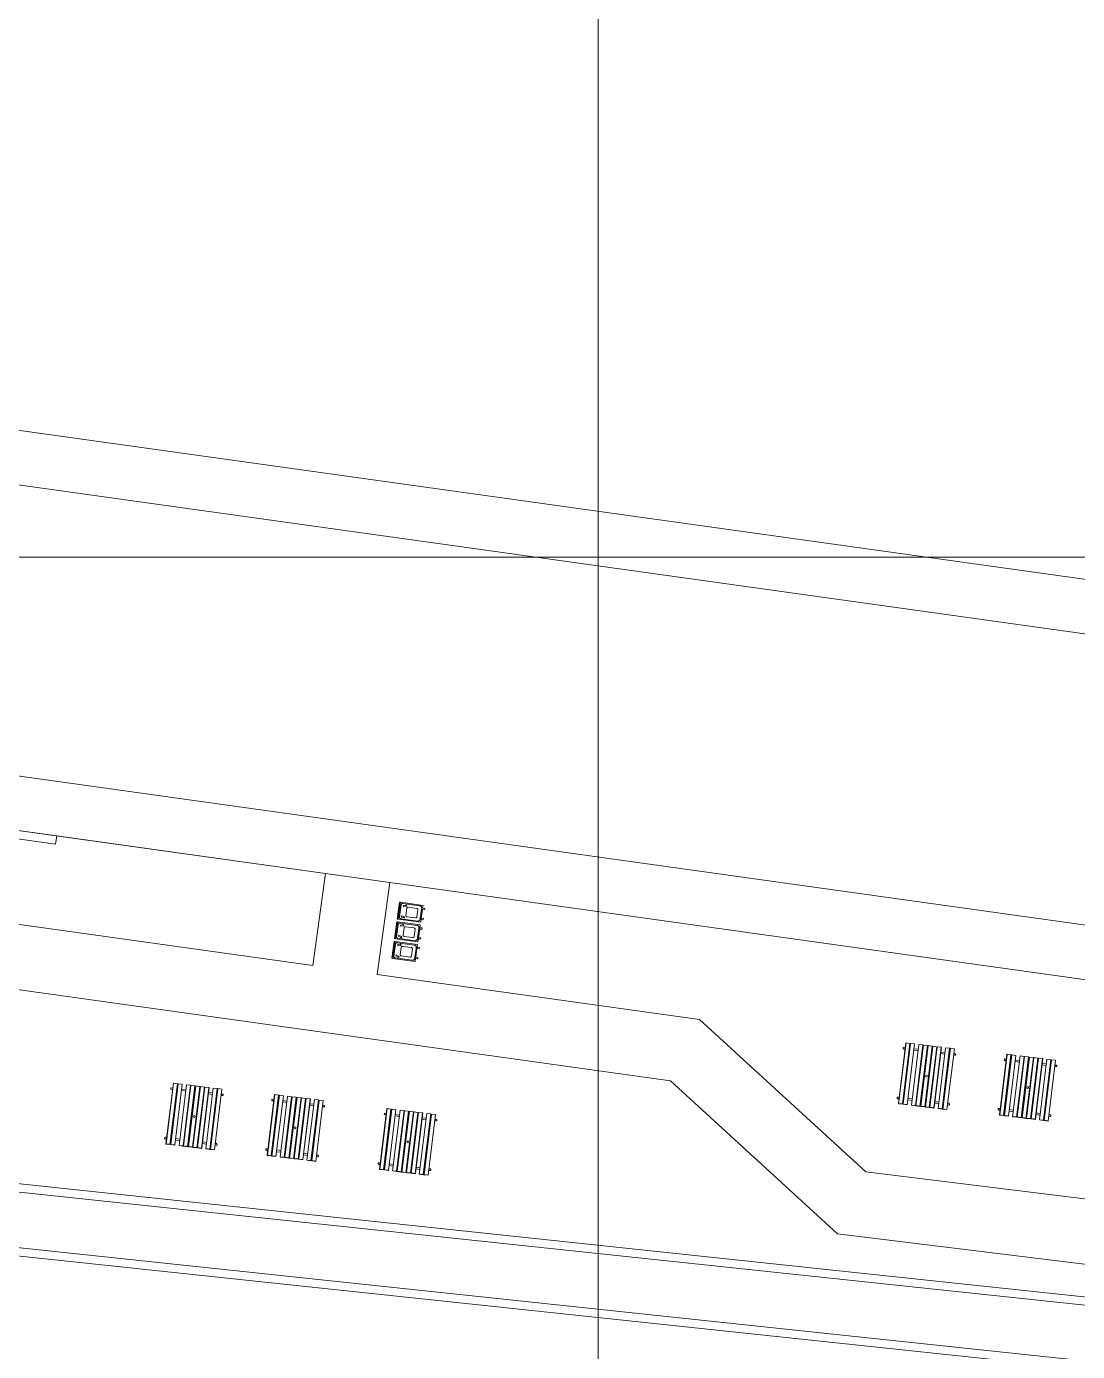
# Model space of a CAD drawing. Header units: metres. Extents: x 750 to 3116, y -341 to 1465.
# Drawn here: x 1627.66 to 1656.83, y 18.82 to 55.59 of the extents above; entities that cross this region are included whole.
import ezdxf

# ---------------------------------------------------------------- set-up
doc = ezdxf.new("R2010")
doc.units = ezdxf.units.M
for name, color, linetype, lineweight in [('Cycle road', 254, 'Continuous', 20), ('Footpath', 32, 'Continuous', 18), ('grid', 252, 'Continuous', 5), ('Hidden line', 251, 'Continuous', 5), ('Inverted beam', 252, 'Continuous', 5), ('street fur', 33, 'Continuous', 15), ('Vehicular Road', 253, 'Continuous', 20), ('Wall ext', 20, 'Continuous', 18)]:
    doc.layers.add(name, color=color, linetype=linetype, lineweight=lineweight)

# ---------------------------------------------------------------- blocks, each defined once
blk = doc.blocks.new('Dustbin')
at = {"layer": 'street fur'}
for p, q in [((29865500, 12208874), (29865538, 12208874)), ((29865780, 12208874), (29865817, 12208874)), ((29865780, 12208846), (29865817, 12208846)), ((29865817, 12208846), (29865817, 12208873)), ((29865425, 12208243), (29865899, 12208243)), ((29865482, 12208396), (29865512, 12208407)), ((29865815, 12208396), (29865846, 12208385))]:
    blk.add_line(p, q, dxfattribs=at)
for points in [[(29865500, 12208873), (29865500, 12208874), (29865500, 12208934), (29865538, 12208934), (29865538, 12208874), (29865538, 12208873), (29865780, 12208873), (29865780, 12208874), (29865780, 12208934), (29865817, 12208934), (29865817, 12208874), (29865817, 12208873), (29865899, 12208873), (29865899, 12208243), (29865899, 12208216), (29865425, 12208216), (29865425, 12208243), (29865425, 12208873), (29865500, 12208873), (29865500, 12208846), (29865538, 12208846)], [(29865817, 12208846), (29865825, 12208846), (29865833, 12208844), (29865840, 12208842), (29865847, 12208838), (29865853, 12208834), (29865859, 12208829), (29865864, 12208823), (29865869, 12208817), (29865872, 12208810), (29865874, 12208803), (29865876, 12208795), (29865876, 12208787), (29865876, 12208311), (29865876, 12208305), (29865875, 12208299), (29865873, 12208294), (29865871, 12208289), (29865867, 12208284), (29865864, 12208280), (29865859, 12208276), (29865855, 12208273), (29865850, 12208270), (29865844, 12208269), (29865839, 12208268), (29865833, 12208267), (29865495, 12208267), (29865489, 12208268), (29865483, 12208269), (29865477, 12208271), (29865472, 12208273), (29865467, 12208277), (29865462, 12208281), (29865458, 12208285), (29865455, 12208290), (29865452, 12208295), (29865450, 12208301), (29865449, 12208307), (29865449, 12208313), (29865449, 12208781), (29865449, 12208796), (29865449, 12208796), (29865448, 12208788), (29865449, 12208781)], [(29865449, 12208796), (29865450, 12208804), (29865453, 12208811), (29865456, 12208818), (29865461, 12208824), (29865466, 12208830), (29865472, 12208835), (29865478, 12208839), (29865485, 12208843), (29865493, 12208845), (29865500, 12208846)]]:
    blk.add_lwpolyline(points, dxfattribs=at)
for points in [[(29865769, 12208437), (29865765, 12208437), (29865562, 12208437), (29865558, 12208437), (29865554, 12208438), (29865550, 12208439), (29865546, 12208441), (29865543, 12208443), (29865540, 12208446), (29865537, 12208449), (29865535, 12208453), (29865533, 12208456), (29865531, 12208460), (29865531, 12208465), (29865530, 12208469), (29865530, 12208713), (29865531, 12208718), (29865531, 12208722), (29865533, 12208726), (29865535, 12208730), (29865537, 12208734), (29865540, 12208737), (29865543, 12208740), (29865547, 12208743), (29865551, 12208745), (29865555, 12208746), (29865560, 12208747), (29865564, 12208747), (29865763, 12208747), (29865768, 12208747), (29865773, 12208746), (29865777, 12208744), (29865781, 12208742), (29865785, 12208740), (29865789, 12208737), (29865792, 12208733), (29865794, 12208729), (29865796, 12208725), (29865798, 12208721), (29865799, 12208716), (29865799, 12208711), (29865799, 12208471), (29865799, 12208467), (29865798, 12208462), (29865797, 12208458), (29865795, 12208454), (29865792, 12208450), (29865789, 12208447), (29865786, 12208444), (29865782, 12208441), (29865778, 12208439), (29865774, 12208438)], [(29865538, 12208846), (29865538, 12208873), (29865780, 12208873), (29865780, 12208846)], [(29865507, 12208423), (29865476, 12208412), (29865482, 12208396), (29865506, 12208326), (29865537, 12208337), (29865512, 12208407)], [(29865852, 12208401), (29865821, 12208412), (29865815, 12208396), (29865790, 12208327), (29865820, 12208315), (29865846, 12208385)]]:
    blk.add_lwpolyline(points, close=True, dxfattribs=at)

msp = doc.modelspace()

# ---------------------------------------------------------------- linework, layer by layer
at = {"layer": 'Cycle road', "color": 252, "lineweight": 20, "true_color": 0x939598}
msp.add_line((1679.285, 15.97), (1625.289, 21.699), dxfattribs=at)
at = {"layer": 'Cycle road', "color": 252, "true_color": 0x939598}
msp.add_line((1625.313, 21.928), (1679.299, 16.2), dxfattribs=at)
at = {"layer": 'Footpath', "color": 252, "true_color": 0x939598}
for p, q in [((1626.656, 30.787), (1635.605, 29.537)), ((1637.388, 29.288), (1646.337, 28.038)), ((1626.407, 29.004), (1645.534, 26.333)), ((1650.957, 23.806), (1646.337, 28.038)), ((1650.166, 22.09), (1645.534, 26.333)), ((1659.716, 22.732), (1650.957, 23.806)), ((1660.418, 20.833), (1650.166, 22.09))]:
    msp.add_line(p, q, dxfattribs=at)
for points in [[(1743.528, 29.612), (1712.64, 32.486), (1620.187, 45.398), (1552.188, 53.169), (1493.528, 57.083)], [(1628.498, 33.131), (1635.961, 32.088), (1635.605, 29.537)], [(1637.388, 29.288), (1637.744, 31.839), (1667.667, 27.66)]]:
    msp.add_lwpolyline(points, dxfattribs=at)
at = {"layer": 'grid', "color": 252}
for points in [[(1643.528, -84.133), (1643.528, 115.867)], [(1493.528, 40.867), (1743.528, 40.867)]]:
    msp.add_lwpolyline(points, dxfattribs=at)
at = {"layer": 'Hidden line', "color": 252, "true_color": 0x939598}
msp.add_line((1635.961, 32.088), (1637.744, 31.839), dxfattribs=at)
at = {"layer": 'Inverted beam', "color": 252, "true_color": 0x939598}
msp.add_line((1624.767, 23.766), (1681.906, 17.703), dxfattribs=at)
at = {"layer": 'Inverted beam', "color": 252, "lineweight": 20, "true_color": 0x939598}
msp.add_lwpolyline([(1682.572, 18.09), (1681.997, 17.462), (1624.742, 23.537)], dxfattribs=at)
at = {"layer": 'street fur', "color": 252, "true_color": 0x939598}
for p, q in [((1651.859, 25.709), (1652.065, 27.388)), ((1651.866, 25.7), (1652.072, 27.387)), ((1651.969, 25.687), (1652.175, 27.375)), ((1651.978, 25.694), (1652.183, 27.374)), ((1651.992, 27.253), (1651.99, 27.237)), ((1651.997, 27.229), (1651.99, 27.237)), ((1652, 27.26), (1651.992, 27.253)), ((1652.199, 27.372), (1651.993, 25.684)), ((1652.004, 27.219), (1651.997, 27.229)), ((1652, 27.26), (1652.048, 27.254)), ((1652.003, 27.219), (1652.005, 27.219)), ((1652.004, 27.22), (1652.005, 27.22)), ((1652.004, 27.219), (1652.043, 27.214)), ((1652.064, 27.389), (1652.066, 27.389)), ((1652.064, 27.388), (1652.066, 27.387)), ((1652.064, 27.388), (1652.186, 27.374)), ((1652.309, 27.358), (1652.103, 25.671)), ((1652.18, 27.222), (1652.165, 27.223)), ((1652.167, 27.24), (1652.182, 27.238)), ((1652.171, 27.279), (1652.187, 27.277)), ((1652.198, 27.373), (1652.199, 27.373)), ((1652.198, 27.372), (1652.311, 27.358)), ((1652.198, 27.371), (1652.199, 27.371)), ((1652.427, 27.344), (1652.221, 25.657)), ((1652.411, 27.21), (1652.293, 27.224)), ((1652.308, 27.358), (1652.31, 27.358)), ((1652.309, 27.359), (1652.311, 27.359)), ((1652.332, 25.643), (1652.538, 27.331)), ((1652.348, 25.641), (1652.554, 27.329)), ((1652.427, 27.344), (1652.538, 27.331)), ((1652.664, 27.315), (1652.458, 25.628)), ((1652.482, 25.625), (1652.688, 27.312)), ((1652.554, 27.329), (1652.664, 27.315)), ((1652.798, 27.299), (1652.592, 25.611)), ((1652.814, 27.297), (1652.608, 25.609)), ((1652.664, 27.315), (1652.663, 27.315)), ((1652.688, 27.312), (1652.799, 27.299)), ((1652.718, 25.596), (1652.924, 27.283)), ((1652.734, 25.594), (1652.94, 27.281)), ((1652.797, 27.298), (1652.799, 27.298)), ((1652.798, 27.3), (1652.799, 27.299)), ((1652.924, 27.283), (1652.814, 27.297)), ((1653.051, 27.268), (1652.844, 25.58)), ((1652.853, 25.587), (1653.058, 27.267)), ((1652.924, 27.283), (1652.924, 27.283)), ((1652.94, 27.281), (1653.058, 27.267)), ((1653.169, 27.253), (1652.963, 25.566)), ((1653.279, 27.24), (1653.074, 25.56)), ((1653.081, 25.559), (1653.287, 27.239)), ((1653.295, 27.238), (1653.09, 25.558)), ((1653.097, 25.55), (1653.303, 27.237)), ((1653.169, 27.253), (1653.168, 27.254)), ((1653.287, 27.239), (1653.169, 27.253)), ((1653.207, 25.536), (1653.413, 27.224)), ((1653.295, 27.238), (1653.413, 27.224)), ((1653.413, 27.224), (1653.413, 27.224)), ((1652.162, 27.2), (1652.177, 27.198)), ((1652.288, 27.185), (1652.406, 27.17)), ((1653.037, 27.093), (1653.148, 27.08)), ((1653.153, 27.119), (1653.042, 27.133)), ((1653.265, 27.065), (1653.274, 27.064)), ((1653.268, 27.089), (1653.277, 27.088)), ((1653.27, 27.105), (1653.279, 27.104)), ((1653.275, 27.144), (1653.284, 27.143)), ((1653.392, 27.05), (1653.431, 27.045)), ((1653.395, 27.073), (1653.411, 27.071)), ((1653.444, 27.084), (1653.397, 27.09)), ((1653.404, 27.089), (1653.406, 27.089)), ((1653.404, 27.088), (1653.406, 27.088)), ((1653.44, 27.052), (1653.431, 27.045)), ((1653.431, 27.045), (1653.431, 27.045)), ((1653.436, 27.085), (1653.436, 27.085)), ((1653.449, 27.059), (1653.44, 27.052)), ((1653.451, 27.075), (1653.444, 27.084)), ((1653.449, 27.059), (1653.451, 27.075)), ((1654.874, 27.072), (1654.669, 25.393)), ((1654.676, 25.384), (1654.882, 27.071)), ((1654.778, 25.371), (1654.984, 27.059)), ((1654.787, 25.378), (1654.992, 27.058)), ((1654.802, 26.937), (1654.8, 26.921)), ((1654.806, 26.913), (1654.8, 26.921)), ((1655.008, 27.056), (1654.802, 25.368)), ((1654.81, 26.944), (1654.802, 26.937)), ((1654.814, 26.903), (1654.806, 26.913)), ((1654.81, 26.944), (1654.858, 26.938)), ((1654.813, 26.904), (1654.814, 26.904)), ((1654.853, 26.898), (1654.813, 26.903)), ((1654.873, 27.073), (1654.875, 27.073)), ((1654.873, 27.072), (1654.875, 27.071)), ((1654.873, 27.072), (1654.995, 27.057)), ((1654.912, 25.355), (1655.119, 27.042)), ((1654.971, 26.884), (1654.987, 26.882)), ((1654.99, 26.905), (1654.974, 26.907)), ((1654.976, 26.924), (1654.992, 26.922)), ((1654.996, 26.961), (1654.981, 26.963)), ((1655.007, 27.057), (1655.009, 27.056)), ((1655.007, 27.056), (1655.12, 27.042)), ((1655.007, 27.055), (1655.009, 27.055)), ((1655.237, 27.028), (1655.031, 25.34)), ((1655.097, 26.868), (1655.216, 26.854)), ((1655.22, 26.894), (1655.102, 26.908)), ((1655.118, 27.043), (1655.12, 27.043)), ((1655.118, 27.042), (1655.12, 27.041)), ((1655.141, 25.327), (1655.347, 27.014)), ((1655.157, 25.325), (1655.363, 27.013)), ((1655.237, 27.028), (1655.347, 27.014)), ((1655.474, 26.999), (1655.267, 25.312)), ((1655.291, 25.309), (1655.497, 26.996)), ((1655.474, 26.999), (1655.363, 27.013)), ((1655.608, 26.983), (1655.401, 25.295)), ((1655.623, 26.981), (1655.417, 25.293)), ((1655.473, 26.999), (1655.474, 26.999)), ((1655.497, 26.996), (1655.608, 26.983)), ((1655.528, 25.28), (1655.734, 26.967)), ((1655.749, 26.965), (1655.543, 25.278)), ((1655.607, 26.983), (1655.608, 26.983)), ((1655.607, 26.983), (1655.608, 26.983)), ((1655.607, 26.982), (1655.608, 26.982)), ((1655.734, 26.967), (1655.623, 26.981)), ((1655.86, 26.952), (1655.654, 25.264)), ((1655.663, 25.271), (1655.868, 26.951)), ((1655.734, 26.967), (1655.733, 26.967)), ((1655.749, 26.965), (1655.868, 26.951)), ((1655.978, 26.937), (1655.772, 25.25)), ((1656.089, 26.924), (1655.884, 25.244)), ((1655.891, 25.243), (1656.096, 26.923)), ((1655.899, 25.242), (1656.104, 26.922)), ((1656.112, 26.921), (1655.906, 25.234)), ((1655.978, 26.937), (1655.978, 26.937)), ((1655.978, 26.937), (1656.096, 26.923)), ((1656.223, 26.908), (1656.017, 25.22)), ((1656.223, 26.908), (1656.104, 26.922)), ((1656.222, 26.908), (1656.223, 26.908)), ((1652.079, 26.522), (1652.095, 26.52)), ((1652.098, 26.544), (1652.082, 26.546)), ((1652.455, 26.517), (1652.439, 26.519)), ((1652.589, 26.5), (1652.565, 26.503)), ((1652.715, 26.485), (1652.699, 26.487)), ((1655.847, 26.777), (1655.957, 26.763)), ((1655.962, 26.803), (1655.851, 26.817)), ((1656.075, 26.749), (1656.083, 26.748)), ((1656.078, 26.773), (1656.086, 26.772)), ((1656.08, 26.789), (1656.088, 26.788)), ((1656.084, 26.828), (1656.093, 26.827)), ((1656.202, 26.734), (1656.241, 26.729)), ((1656.204, 26.757), (1656.22, 26.755)), ((1656.253, 26.768), (1656.206, 26.773)), ((1656.213, 26.772), (1656.215, 26.772)), ((1656.214, 26.773), (1656.215, 26.772)), ((1656.214, 26.773), (1656.215, 26.773)), ((1656.241, 26.729), (1656.24, 26.729)), ((1656.25, 26.736), (1656.241, 26.729)), ((1656.246, 26.769), (1656.245, 26.769)), ((1656.258, 26.743), (1656.25, 26.736)), ((1656.26, 26.759), (1656.253, 26.768)), ((1656.258, 26.743), (1656.26, 26.759)), ((1631.53, 24.589), (1631.735, 26.269)), ((1631.537, 24.581), (1631.743, 26.268)), ((1631.639, 24.568), (1631.846, 26.256)), ((1631.648, 24.575), (1631.853, 26.255)), ((1631.663, 26.134), (1631.661, 26.118)), ((1631.667, 26.109), (1631.661, 26.118)), ((1631.869, 26.253), (1631.663, 24.565)), ((1631.671, 26.141), (1631.663, 26.134)), ((1631.675, 26.1), (1631.667, 26.109)), ((1631.671, 26.141), (1631.719, 26.135)), ((1631.734, 26.27), (1631.737, 26.27)), ((1631.734, 26.269), (1631.856, 26.254)), ((1631.734, 26.268), (1631.736, 26.268)), ((1631.98, 26.239), (1631.774, 24.552)), ((1631.853, 26.119), (1631.837, 26.121)), ((1631.842, 26.16), (1631.858, 26.158)), ((1631.868, 26.253), (1631.981, 26.239)), ((1631.868, 26.253), (1631.87, 26.253)), ((1631.868, 26.252), (1631.87, 26.252)), ((1632.098, 26.225), (1631.892, 24.537)), ((1631.979, 26.24), (1631.981, 26.24)), ((1631.979, 26.239), (1631.981, 26.238)), ((1632.003, 24.532), (1632.208, 26.211)), ((1632.018, 24.522), (1632.224, 26.209)), ((1632.208, 26.211), (1632.098, 26.225)), ((1632.335, 26.196), (1632.129, 24.508)), ((1632.152, 24.505), (1632.358, 26.193)), ((1632.335, 26.196), (1632.224, 26.209)), ((1632.469, 26.179), (1632.263, 24.492)), ((1632.278, 24.49), (1632.484, 26.178)), ((1632.335, 26.196), (1632.334, 26.196)), ((1632.469, 26.179), (1632.358, 26.193)), ((1632.389, 24.477), (1632.595, 26.164)), ((1632.611, 26.162), (1632.404, 24.475)), ((1632.468, 26.18), (1632.469, 26.18)), ((1632.468, 26.179), (1632.469, 26.179)), ((1632.484, 26.178), (1632.595, 26.164)), ((1632.721, 26.149), (1632.515, 24.461)), ((1632.524, 24.468), (1632.729, 26.148)), ((1632.595, 26.164), (1632.594, 26.164)), ((1632.611, 26.162), (1632.729, 26.148)), ((1632.839, 26.134), (1632.633, 24.447)), ((1632.95, 26.121), (1632.745, 24.441)), ((1632.752, 24.44), (1632.957, 26.12)), ((1632.76, 24.439), (1632.966, 26.119)), ((1632.767, 24.43), (1632.973, 26.118)), ((1632.839, 26.134), (1632.839, 26.134)), ((1632.839, 26.134), (1632.957, 26.12)), ((1632.966, 26.119), (1633.084, 26.104)), ((1652.432, 26.463), (1652.448, 26.461)), ((1652.558, 26.447), (1652.582, 26.445)), ((1652.692, 26.431), (1652.708, 26.429)), ((1652.818, 26.416), (1652.834, 26.414)), ((1652.841, 26.469), (1652.825, 26.471)), ((1653.191, 26.386), (1653.182, 26.387)), ((1653.185, 26.411), (1653.194, 26.41)), ((1654.888, 26.206), (1654.904, 26.204)), ((1654.891, 26.23), (1654.907, 26.228)), ((1655.241, 26.147), (1655.257, 26.145)), ((1655.264, 26.201), (1655.248, 26.202)), ((1655.368, 26.131), (1655.391, 26.129)), ((1655.398, 26.184), (1655.374, 26.187)), ((1655.502, 26.115), (1655.517, 26.113)), ((1655.524, 26.169), (1655.508, 26.171)), ((1655.65, 26.153), (1655.635, 26.155)), ((1631.674, 26.101), (1631.675, 26.1)), ((1631.714, 26.095), (1631.674, 26.1)), ((1631.832, 26.081), (1631.848, 26.079)), ((1631.851, 26.102), (1631.835, 26.104)), ((1631.958, 26.065), (1632.077, 26.051)), ((1632.082, 26.091), (1631.963, 26.105)), ((1632.708, 25.974), (1632.818, 25.96)), ((1632.823, 26), (1632.712, 26.014)), ((1632.878, 24.417), (1633.084, 26.104)), ((1632.936, 25.946), (1632.944, 25.945)), ((1632.939, 25.969), (1632.947, 25.968)), ((1632.949, 25.985), (1632.941, 25.986)), ((1632.954, 26.024), (1632.945, 26.025)), ((1633.063, 25.93), (1633.102, 25.926)), ((1633.066, 25.954), (1633.081, 25.952)), ((1633.115, 25.965), (1633.068, 25.97)), ((1633.075, 25.97), (1633.076, 25.97)), ((1633.075, 25.969), (1633.076, 25.969)), ((1633.075, 25.969), (1633.076, 25.969)), ((1633.083, 26.104), (1633.084, 26.104)), ((1633.102, 25.926), (1633.101, 25.926)), ((1633.111, 25.933), (1633.102, 25.926)), ((1633.107, 25.965), (1633.106, 25.966)), ((1633.12, 25.94), (1633.111, 25.933)), ((1633.115, 25.965), (1633.121, 25.956)), ((1633.12, 25.94), (1633.121, 25.956)), ((1634.544, 25.953), (1634.339, 24.273)), ((1634.346, 24.265), (1634.552, 25.952)), ((1634.655, 25.939), (1634.45, 24.26)), ((1634.458, 24.259), (1634.663, 25.938)), ((1634.472, 25.818), (1634.47, 25.802)), ((1634.476, 25.793), (1634.47, 25.802)), ((1634.678, 25.937), (1634.472, 24.249)), ((1634.48, 25.825), (1634.472, 25.818)), ((1634.484, 25.784), (1634.476, 25.793)), ((1634.528, 25.819), (1634.48, 25.825)), ((1634.483, 25.785), (1634.485, 25.784)), ((1634.483, 25.784), (1634.485, 25.784)), ((1634.484, 25.784), (1634.523, 25.779)), ((1634.544, 25.954), (1634.546, 25.953)), ((1634.544, 25.953), (1634.663, 25.938)), ((1634.544, 25.952), (1634.546, 25.952)), ((1634.789, 25.923), (1634.583, 24.236)), ((1634.642, 25.765), (1634.657, 25.763)), ((1634.66, 25.786), (1634.644, 25.788)), ((1634.646, 25.804), (1634.662, 25.803)), ((1634.667, 25.842), (1634.651, 25.844)), ((1634.661, 25.939), (1634.666, 25.938)), ((1634.678, 25.937), (1634.79, 25.923)), ((1634.678, 25.937), (1634.679, 25.937)), ((1634.678, 25.936), (1634.679, 25.936)), ((1634.701, 24.221), (1634.907, 25.909)), ((1634.768, 25.749), (1634.886, 25.735)), ((1634.891, 25.775), (1634.773, 25.789)), ((1634.788, 25.924), (1634.79, 25.924)), ((1634.788, 25.922), (1634.79, 25.922)), ((1635.018, 25.895), (1634.812, 24.208)), ((1634.827, 24.206), (1635.033, 25.893)), ((1635.018, 25.895), (1634.907, 25.909)), ((1635.144, 25.88), (1634.938, 24.192)), ((1634.961, 24.189), (1635.168, 25.877)), ((1635.144, 25.88), (1635.033, 25.893)), ((1635.072, 24.176), (1635.278, 25.863)), ((1635.294, 25.861), (1635.088, 24.174)), ((1635.143, 25.88), (1635.144, 25.88)), ((1635.279, 25.863), (1635.168, 25.877)), ((1635.404, 25.848), (1635.198, 24.16)), ((1635.42, 25.846), (1635.214, 24.159)), ((1635.277, 25.864), (1635.279, 25.864)), ((1635.277, 25.863), (1635.279, 25.863)), ((1635.404, 25.848), (1635.294, 25.861)), ((1635.53, 25.833), (1635.324, 24.145)), ((1635.333, 24.152), (1635.538, 25.832)), ((1635.404, 25.848), (1635.403, 25.848)), ((1635.538, 25.832), (1635.42, 25.846)), ((1635.649, 25.818), (1635.443, 24.131)), ((1635.759, 25.805), (1635.554, 24.125)), ((1635.561, 24.124), (1635.766, 25.804)), ((1635.775, 25.803), (1635.57, 24.123)), ((1635.577, 24.114), (1635.783, 25.802)), ((1635.648, 25.818), (1635.649, 25.818)), ((1635.766, 25.804), (1635.649, 25.818)), ((1635.687, 24.101), (1635.893, 25.788)), ((1635.775, 25.803), (1635.893, 25.788)), ((1635.893, 25.788), (1635.893, 25.788)), ((1651.822, 25.857), (1651.824, 25.873)), ((1651.828, 25.849), (1651.822, 25.857)), ((1651.832, 25.88), (1651.824, 25.873)), ((1651.836, 25.84), (1651.828, 25.849)), ((1651.841, 25.887), (1651.832, 25.88)), ((1651.836, 25.84), (1651.875, 25.835)), ((1651.841, 25.888), (1651.842, 25.887)), ((1651.841, 25.887), (1651.881, 25.882)), ((1651.841, 25.886), (1651.842, 25.886)), ((1651.989, 25.788), (1652.005, 25.786)), ((1651.993, 25.82), (1652.009, 25.819)), ((1651.996, 25.844), (1652.012, 25.842)), ((1652.015, 25.866), (1651.999, 25.867)), ((1652.119, 25.805), (1652.238, 25.791)), ((1652.244, 25.838), (1652.125, 25.852)), ((1652.985, 25.747), (1652.874, 25.761)), ((1655.628, 26.1), (1655.643, 26.098)), ((1655.992, 26.071), (1656, 26.07)), ((1656.003, 26.094), (1655.995, 26.095)), ((1631.749, 25.403), (1631.765, 25.401)), ((1631.752, 25.427), (1631.768, 25.425)), ((1632.125, 25.397), (1632.109, 25.399)), ((1632.259, 25.381), (1632.235, 25.384)), ((1635.517, 25.658), (1635.627, 25.644)), ((1635.632, 25.684), (1635.522, 25.698)), ((1635.745, 25.63), (1635.754, 25.629)), ((1635.748, 25.653), (1635.757, 25.652)), ((1635.75, 25.67), (1635.759, 25.669)), ((1635.763, 25.708), (1635.755, 25.709)), ((1635.872, 25.614), (1635.911, 25.609)), ((1635.875, 25.638), (1635.891, 25.636)), ((1635.924, 25.648), (1635.877, 25.654)), ((1635.884, 25.654), (1635.886, 25.654)), ((1635.884, 25.653), (1635.885, 25.652)), ((1635.884, 25.653), (1635.885, 25.653)), ((1635.92, 25.617), (1635.911, 25.609)), ((1635.911, 25.609), (1635.911, 25.61)), ((1635.916, 25.649), (1635.915, 25.649)), ((1635.929, 25.624), (1635.92, 25.617)), ((1635.931, 25.64), (1635.924, 25.648)), ((1635.931, 25.64), (1635.929, 25.624)), ((1637.458, 23.886), (1637.663, 25.566)), ((1637.465, 23.877), (1637.671, 25.565)), ((1637.568, 23.865), (1637.774, 25.552)), ((1637.577, 23.872), (1637.782, 25.551)), ((1637.591, 25.431), (1637.589, 25.415)), ((1637.595, 25.406), (1637.589, 25.415)), ((1637.591, 23.862), (1637.797, 25.549)), ((1637.599, 25.437), (1637.591, 25.431)), ((1637.603, 25.397), (1637.595, 25.406)), ((1637.647, 25.432), (1637.599, 25.437)), ((1637.604, 25.396), (1637.602, 25.397)), ((1637.602, 25.397), (1637.604, 25.397)), ((1637.603, 25.397), (1637.642, 25.392)), ((1637.662, 25.565), (1637.665, 25.565)), ((1637.663, 25.566), (1637.784, 25.551)), ((1637.663, 25.566), (1637.665, 25.566)), ((1637.702, 23.848), (1637.908, 25.536)), ((1637.76, 25.377), (1637.776, 25.375)), ((1637.779, 25.399), (1637.763, 25.401)), ((1637.765, 25.417), (1637.781, 25.415)), ((1637.77, 25.456), (1637.786, 25.454)), ((1637.797, 25.55), (1637.798, 25.55)), ((1637.797, 25.549), (1637.798, 25.549)), ((1637.797, 25.549), (1637.909, 25.536)), ((1637.82, 23.834), (1638.026, 25.521)), ((1638.01, 25.387), (1637.891, 25.402)), ((1637.907, 25.537), (1637.909, 25.536)), ((1637.907, 25.535), (1637.909, 25.535)), ((1637.932, 23.828), (1638.137, 25.508)), ((1637.946, 23.818), (1638.152, 25.506)), ((1638.137, 25.508), (1638.026, 25.521)), ((1638.263, 25.492), (1638.057, 23.805)), ((1638.08, 23.802), (1638.286, 25.49)), ((1638.263, 25.492), (1638.152, 25.506)), ((1638.397, 25.476), (1638.191, 23.789)), ((1638.413, 25.474), (1638.206, 23.787)), ((1638.262, 25.493), (1638.263, 25.492)), ((1638.286, 25.49), (1638.397, 25.476)), ((1638.317, 23.773), (1638.523, 25.461)), ((1638.539, 25.459), (1638.333, 23.771)), ((1638.396, 25.477), (1638.398, 25.477)), ((1638.396, 25.476), (1638.398, 25.476)), ((1638.396, 25.475), (1638.398, 25.475)), ((1638.523, 25.461), (1638.413, 25.474)), ((1638.649, 25.445), (1638.443, 23.758)), ((1638.452, 23.765), (1638.657, 25.444)), ((1638.522, 25.461), (1638.523, 25.461)), ((1638.539, 25.459), (1638.657, 25.444)), ((1638.768, 25.431), (1638.562, 23.743)), ((1638.878, 25.417), (1638.673, 23.738)), ((1638.68, 23.737), (1638.885, 25.416)), ((1638.894, 25.415), (1638.689, 23.736)), ((1638.902, 25.414), (1638.696, 23.727)), ((1638.768, 25.431), (1638.767, 25.431)), ((1638.885, 25.416), (1638.768, 25.431)), ((1639.012, 25.401), (1638.806, 23.714)), ((1638.894, 25.415), (1639.012, 25.401)), ((1639.011, 25.401), (1639.012, 25.401)), ((1651.978, 25.694), (1651.859, 25.709)), ((1651.866, 25.7), (1651.859, 25.709)), ((1651.866, 25.7), (1651.969, 25.687)), ((1651.978, 25.694), (1651.969, 25.687)), ((1651.993, 25.693), (1651.994, 25.693)), ((1651.993, 25.692), (1651.994, 25.692)), ((1651.993, 25.692), (1651.994, 25.692)), ((1652.103, 25.671), (1651.993, 25.684)), ((1651.994, 25.692), (1652.105, 25.679)), ((1652.103, 25.68), (1652.106, 25.679)), ((1652.103, 25.678), (1652.105, 25.678)), ((1652.221, 25.657), (1652.332, 25.643)), ((1652.222, 25.664), (1652.333, 25.651)), ((1652.348, 25.65), (1652.349, 25.65)), ((1652.348, 25.649), (1652.459, 25.635)), ((1652.348, 25.648), (1652.349, 25.648)), ((1652.458, 25.628), (1652.348, 25.641)), ((1652.592, 25.611), (1652.482, 25.625)), ((1652.593, 25.619), (1652.483, 25.633)), ((1652.592, 25.62), (1652.594, 25.62)), ((1652.592, 25.619), (1652.594, 25.619)), ((1652.592, 25.618), (1652.594, 25.618)), ((1652.608, 25.609), (1652.718, 25.596)), ((1652.719, 25.604), (1652.609, 25.617)), ((1652.719, 25.604), (1652.719, 25.604)), ((1652.734, 25.603), (1652.736, 25.602)), ((1652.734, 25.602), (1652.853, 25.587)), ((1652.734, 25.601), (1652.736, 25.601)), ((1652.734, 25.594), (1652.844, 25.58)), ((1652.844, 25.58), (1652.853, 25.587)), ((1652.869, 25.714), (1652.979, 25.7)), ((1652.963, 25.574), (1652.964, 25.574)), ((1653.073, 25.553), (1652.963, 25.566)), ((1652.964, 25.574), (1653.083, 25.559)), ((1653.081, 25.559), (1653.073, 25.553)), ((1653.081, 25.56), (1653.083, 25.56)), ((1653.081, 25.559), (1653.083, 25.559)), ((1653.09, 25.558), (1653.208, 25.544)), ((1653.093, 25.654), (1653.101, 25.653)), ((1653.105, 25.685), (1653.097, 25.686)), ((1653.097, 25.55), (1653.207, 25.536)), ((1653.1, 25.709), (1653.108, 25.708)), ((1653.111, 25.732), (1653.103, 25.733)), ((1653.208, 25.544), (1653.208, 25.544)), ((1653.224, 25.67), (1653.263, 25.665)), ((1653.269, 25.712), (1653.229, 25.717)), ((1653.263, 25.665), (1653.262, 25.665)), ((1653.272, 25.672), (1653.263, 25.665)), ((1653.269, 25.712), (1653.268, 25.713)), ((1653.269, 25.712), (1653.282, 25.695)), ((1653.28, 25.678), (1653.272, 25.672)), ((1653.282, 25.695), (1653.28, 25.678)), ((1654.633, 25.557), (1654.631, 25.54)), ((1654.631, 25.54), (1654.637, 25.532)), ((1654.641, 25.564), (1654.633, 25.557)), ((1654.645, 25.524), (1654.637, 25.532)), ((1654.651, 25.571), (1654.641, 25.564)), ((1654.645, 25.524), (1654.684, 25.519)), ((1654.65, 25.571), (1654.69, 25.566)), ((1654.65, 25.571), (1654.652, 25.571)), ((1654.65, 25.57), (1654.651, 25.57)), ((1654.787, 25.378), (1654.669, 25.393)), ((1654.676, 25.384), (1654.669, 25.393)), ((1654.676, 25.384), (1654.778, 25.371)), ((1654.787, 25.378), (1654.778, 25.371)), ((1654.799, 25.472), (1654.814, 25.47)), ((1654.802, 25.377), (1654.804, 25.377)), ((1654.802, 25.376), (1654.804, 25.375)), ((1654.802, 25.376), (1654.915, 25.363)), ((1654.803, 25.504), (1654.818, 25.502)), ((1654.805, 25.528), (1654.821, 25.526)), ((1654.824, 25.549), (1654.808, 25.551)), ((1654.929, 25.489), (1655.047, 25.474)), ((1655.053, 25.522), (1654.935, 25.536)), ((1655.678, 25.397), (1655.789, 25.384)), ((1655.794, 25.431), (1655.684, 25.444)), ((1655.909, 25.393), (1655.918, 25.392)), ((1655.921, 25.416), (1655.912, 25.417)), ((1656.078, 25.396), (1656.039, 25.401)), ((1656.078, 25.396), (1656.077, 25.396)), ((1656.078, 25.396), (1656.092, 25.379)), ((1656.09, 25.362), (1656.092, 25.379)), ((1632.102, 25.344), (1632.118, 25.342)), ((1632.229, 25.328), (1632.252, 25.325)), ((1632.363, 25.312), (1632.378, 25.31)), ((1632.385, 25.366), (1632.369, 25.367)), ((1632.489, 25.296), (1632.505, 25.295)), ((1632.511, 25.35), (1632.496, 25.352)), ((1632.853, 25.268), (1632.862, 25.267)), ((1632.864, 25.291), (1632.856, 25.292)), ((1634.559, 25.087), (1634.574, 25.085)), ((1634.577, 25.109), (1634.562, 25.111)), ((1634.912, 25.028), (1634.928, 25.026)), ((1634.934, 25.081), (1634.919, 25.083)), ((1635.038, 25.012), (1635.062, 25.009)), ((1635.068, 25.065), (1635.045, 25.068)), ((1635.195, 25.049), (1635.179, 25.051)), ((1635.321, 25.034), (1635.305, 25.036)), ((1637.887, 25.362), (1638.005, 25.347)), ((1638.636, 25.27), (1638.746, 25.257)), ((1638.751, 25.297), (1638.641, 25.31)), ((1638.864, 25.243), (1638.873, 25.241)), ((1638.867, 25.266), (1638.875, 25.265)), ((1638.869, 25.282), (1638.877, 25.281)), ((1638.882, 25.321), (1638.874, 25.322)), ((1638.991, 25.227), (1639.03, 25.222)), ((1638.994, 25.251), (1639.009, 25.249)), ((1639.043, 25.261), (1638.996, 25.267)), ((1639.003, 25.267), (1639.004, 25.267)), ((1639.003, 25.265), (1639.004, 25.265)), ((1639.03, 25.222), (1639.029, 25.222)), ((1639.039, 25.23), (1639.03, 25.222)), ((1639.035, 25.262), (1639.034, 25.262)), ((1639.048, 25.237), (1639.039, 25.23)), ((1639.043, 25.261), (1639.05, 25.252)), ((1639.048, 25.237), (1639.05, 25.252)), ((1654.802, 25.368), (1654.912, 25.355)), ((1654.913, 25.364), (1654.915, 25.363)), ((1654.913, 25.362), (1654.915, 25.362)), ((1655.031, 25.34), (1655.141, 25.327)), ((1655.032, 25.348), (1655.142, 25.335)), ((1655.157, 25.334), (1655.159, 25.334)), ((1655.157, 25.333), (1655.159, 25.333)), ((1655.157, 25.332), (1655.159, 25.332)), ((1655.267, 25.312), (1655.157, 25.325)), ((1655.158, 25.333), (1655.268, 25.319)), ((1655.401, 25.295), (1655.291, 25.309)), ((1655.403, 25.303), (1655.292, 25.317)), ((1655.402, 25.304), (1655.403, 25.304)), ((1655.402, 25.302), (1655.403, 25.302)), ((1655.417, 25.293), (1655.528, 25.28)), ((1655.529, 25.288), (1655.418, 25.301)), ((1655.528, 25.288), (1655.529, 25.288)), ((1655.654, 25.264), (1655.543, 25.278)), ((1655.544, 25.287), (1655.545, 25.286)), ((1655.544, 25.286), (1655.545, 25.286)), ((1655.544, 25.286), (1655.663, 25.271)), ((1655.544, 25.285), (1655.545, 25.285)), ((1655.654, 25.264), (1655.663, 25.271)), ((1655.772, 25.258), (1655.773, 25.258)), ((1655.883, 25.236), (1655.772, 25.25)), ((1655.773, 25.258), (1655.891, 25.243)), ((1655.883, 25.236), (1655.891, 25.243)), ((1655.89, 25.244), (1655.892, 25.244)), ((1655.89, 25.243), (1655.892, 25.243)), ((1655.89, 25.243), (1655.892, 25.243)), ((1655.899, 25.242), (1656.018, 25.228)), ((1655.911, 25.336), (1655.902, 25.338)), ((1655.906, 25.37), (1655.915, 25.369)), ((1655.906, 25.234), (1656.017, 25.22)), ((1656.018, 25.228), (1656.017, 25.228)), ((1656.033, 25.354), (1656.072, 25.349)), ((1656.081, 25.356), (1656.072, 25.349)), ((1656.072, 25.349), (1656.072, 25.349)), ((1656.09, 25.362), (1656.081, 25.356)), ((1631.492, 24.737), (1631.494, 24.754)), ((1631.499, 24.729), (1631.492, 24.737)), ((1631.502, 24.761), (1631.494, 24.754)), ((1631.506, 24.72), (1631.499, 24.729)), ((1631.512, 24.767), (1631.502, 24.761)), ((1631.506, 24.72), (1631.545, 24.716)), ((1631.511, 24.768), (1631.551, 24.763)), ((1631.511, 24.768), (1631.513, 24.768)), ((1631.511, 24.767), (1631.513, 24.767)), ((1631.66, 24.669), (1631.675, 24.667)), ((1631.664, 24.701), (1631.679, 24.699)), ((1631.667, 24.725), (1631.682, 24.723)), ((1631.685, 24.746), (1631.669, 24.748)), ((1631.79, 24.686), (1631.908, 24.671)), ((1631.914, 24.718), (1631.796, 24.733)), ((1632.655, 24.628), (1632.545, 24.641)), ((1635.172, 24.996), (1635.188, 24.994)), ((1635.298, 24.98), (1635.314, 24.978)), ((1635.662, 24.952), (1635.671, 24.951)), ((1635.665, 24.976), (1635.674, 24.975)), ((1637.678, 24.699), (1637.693, 24.697)), ((1637.681, 24.724), (1637.696, 24.722)), ((1638.031, 24.64), (1638.046, 24.638)), ((1638.053, 24.694), (1638.038, 24.696)), ((1638.187, 24.678), (1638.164, 24.68)), ((1638.313, 24.662), (1638.298, 24.664)), ((1638.44, 24.647), (1638.424, 24.649)), ((1631.648, 24.575), (1631.53, 24.589)), ((1631.537, 24.581), (1631.53, 24.589)), ((1631.537, 24.581), (1631.639, 24.568)), ((1631.648, 24.575), (1631.639, 24.568)), ((1631.663, 24.574), (1631.665, 24.574)), ((1631.663, 24.573), (1631.665, 24.573)), ((1631.663, 24.572), (1631.665, 24.572)), ((1631.774, 24.552), (1631.663, 24.565)), ((1631.664, 24.573), (1631.776, 24.559)), ((1631.774, 24.56), (1631.776, 24.56)), ((1631.774, 24.559), (1631.776, 24.559)), ((1631.892, 24.537), (1632.002, 24.524)), ((1631.893, 24.545), (1632.003, 24.532)), ((1632.002, 24.524), (1632.003, 24.532)), ((1632.018, 24.53), (1632.13, 24.516)), ((1632.018, 24.53), (1632.02, 24.53)), ((1632.018, 24.529), (1632.02, 24.529)), ((1632.129, 24.508), (1632.018, 24.522)), ((1632.263, 24.492), (1632.152, 24.505)), ((1632.264, 24.5), (1632.153, 24.513)), ((1632.263, 24.501), (1632.264, 24.5)), ((1632.263, 24.5), (1632.264, 24.5)), ((1632.263, 24.499), (1632.264, 24.499)), ((1632.278, 24.49), (1632.389, 24.477)), ((1632.39, 24.484), (1632.279, 24.498)), ((1632.389, 24.485), (1632.39, 24.484)), ((1632.515, 24.461), (1632.404, 24.475)), ((1632.405, 24.483), (1632.524, 24.468)), ((1632.405, 24.483), (1632.406, 24.483)), ((1632.405, 24.482), (1632.406, 24.482)), ((1632.515, 24.461), (1632.524, 24.468)), ((1632.539, 24.594), (1632.65, 24.581)), ((1632.633, 24.447), (1632.744, 24.433)), ((1632.634, 24.455), (1632.634, 24.455)), ((1632.634, 24.455), (1632.753, 24.44)), ((1632.744, 24.433), (1632.752, 24.44)), ((1632.751, 24.441), (1632.753, 24.441)), ((1632.751, 24.44), (1632.753, 24.439)), ((1632.879, 24.425), (1632.76, 24.439)), ((1632.772, 24.533), (1632.763, 24.534)), ((1632.767, 24.566), (1632.776, 24.565)), ((1632.767, 24.43), (1632.878, 24.417)), ((1632.77, 24.59), (1632.779, 24.589)), ((1632.782, 24.612), (1632.773, 24.613)), ((1632.878, 24.425), (1632.879, 24.425)), ((1632.894, 24.551), (1632.933, 24.546)), ((1632.939, 24.593), (1632.9, 24.598)), ((1632.942, 24.553), (1632.933, 24.546)), ((1632.933, 24.546), (1632.933, 24.546)), ((1632.939, 24.593), (1632.938, 24.593)), ((1632.953, 24.576), (1632.939, 24.593)), ((1632.951, 24.559), (1632.942, 24.553)), ((1632.953, 24.576), (1632.951, 24.559)), ((1634.302, 24.421), (1634.304, 24.438)), ((1634.302, 24.421), (1634.308, 24.413)), ((1634.312, 24.445), (1634.304, 24.438)), ((1634.316, 24.404), (1634.308, 24.413)), ((1634.321, 24.451), (1634.312, 24.445)), ((1634.316, 24.404), (1634.355, 24.4)), ((1634.32, 24.451), (1634.322, 24.451)), ((1634.321, 24.452), (1634.322, 24.452)), ((1634.321, 24.451), (1634.36, 24.447)), ((1634.458, 24.259), (1634.339, 24.273)), ((1634.339, 24.273), (1634.346, 24.265)), ((1634.469, 24.353), (1634.485, 24.351)), ((1634.489, 24.383), (1634.473, 24.385)), ((1634.476, 24.409), (1634.492, 24.407)), ((1634.495, 24.43), (1634.479, 24.432)), ((1634.599, 24.37), (1634.718, 24.355)), ((1634.723, 24.402), (1634.605, 24.417)), ((1635.349, 24.278), (1635.459, 24.265)), ((1635.465, 24.312), (1635.354, 24.325)), ((1635.58, 24.274), (1635.588, 24.273)), ((1635.591, 24.296), (1635.582, 24.297)), ((1635.749, 24.277), (1635.709, 24.282)), ((1635.749, 24.277), (1635.748, 24.277)), ((1635.762, 24.259), (1635.749, 24.277)), ((1638.157, 24.625), (1638.18, 24.622)), ((1638.291, 24.608), (1638.307, 24.607)), ((1638.417, 24.593), (1638.433, 24.591)), ((1638.79, 24.563), (1638.781, 24.565)), ((1638.784, 24.589), (1638.793, 24.588)), ((1634.449, 24.252), (1634.346, 24.265)), ((1634.449, 24.252), (1634.45, 24.26)), ((1634.458, 24.259), (1634.449, 24.252)), ((1634.583, 24.236), (1634.472, 24.249)), ((1634.473, 24.258), (1634.474, 24.258)), ((1634.473, 24.257), (1634.585, 24.243)), ((1634.473, 24.256), (1634.474, 24.256)), ((1634.583, 24.244), (1634.585, 24.244)), ((1634.583, 24.243), (1634.585, 24.243)), ((1634.701, 24.221), (1634.812, 24.208)), ((1634.702, 24.229), (1634.813, 24.216)), ((1634.938, 24.192), (1634.827, 24.206)), ((1634.828, 24.214), (1634.939, 24.2)), ((1634.828, 24.214), (1634.829, 24.214)), ((1634.828, 24.213), (1634.829, 24.213)), ((1635.072, 24.176), (1634.961, 24.189)), ((1635.073, 24.184), (1634.962, 24.197)), ((1635.072, 24.185), (1635.074, 24.184)), ((1635.072, 24.184), (1635.074, 24.184)), ((1635.072, 24.183), (1635.074, 24.183)), ((1635.088, 24.174), (1635.198, 24.16)), ((1635.199, 24.168), (1635.089, 24.182)), ((1635.198, 24.168), (1635.199, 24.168)), ((1635.214, 24.167), (1635.216, 24.167)), ((1635.214, 24.166), (1635.215, 24.166)), ((1635.214, 24.166), (1635.333, 24.152)), ((1635.214, 24.159), (1635.324, 24.145)), ((1635.324, 24.145), (1635.333, 24.152)), ((1635.443, 24.139), (1635.444, 24.138)), ((1635.443, 24.131), (1635.553, 24.117)), ((1635.444, 24.138), (1635.561, 24.124)), ((1635.561, 24.124), (1635.553, 24.117)), ((1635.56, 24.123), (1635.563, 24.123)), ((1635.561, 24.125), (1635.563, 24.125)), ((1635.561, 24.124), (1635.563, 24.124)), ((1635.688, 24.109), (1635.57, 24.123)), ((1635.573, 24.218), (1635.581, 24.217)), ((1635.585, 24.249), (1635.577, 24.25)), ((1635.577, 24.114), (1635.687, 24.101)), ((1635.688, 24.109), (1635.687, 24.109)), ((1635.704, 24.235), (1635.743, 24.23)), ((1635.743, 24.23), (1635.742, 24.23)), ((1635.752, 24.237), (1635.743, 24.23)), ((1635.76, 24.243), (1635.752, 24.237)), ((1635.76, 24.243), (1635.762, 24.259)), ((1637.421, 24.034), (1637.423, 24.05)), ((1637.427, 24.026), (1637.421, 24.034)), ((1637.431, 24.057), (1637.423, 24.05)), ((1637.434, 24.017), (1637.427, 24.026)), ((1637.44, 24.064), (1637.431, 24.057)), ((1637.434, 24.017), (1637.474, 24.012)), ((1637.439, 24.064), (1637.479, 24.059)), ((1637.439, 24.063), (1637.441, 24.063)), ((1637.44, 24.065), (1637.441, 24.065)), ((1637.604, 23.964), (1637.588, 23.966)), ((1637.592, 23.998), (1637.608, 23.996)), ((1637.595, 24.021), (1637.61, 24.019)), ((1637.613, 24.043), (1637.598, 24.045)), ((1637.718, 23.982), (1637.836, 23.968)), ((1637.842, 24.015), (1637.724, 24.029)), ((1638.584, 23.924), (1638.473, 23.938)), ((1638.71, 23.909), (1638.701, 23.91)), ((1637.577, 23.872), (1637.458, 23.886)), ((1637.465, 23.877), (1637.458, 23.886)), ((1637.465, 23.877), (1637.568, 23.865)), ((1637.577, 23.872), (1637.568, 23.865)), ((1637.591, 23.87), (1637.593, 23.87)), ((1637.591, 23.869), (1637.593, 23.869)), ((1637.591, 23.862), (1637.702, 23.848)), ((1637.592, 23.87), (1637.593, 23.87)), ((1637.592, 23.87), (1637.704, 23.856)), ((1637.702, 23.857), (1637.704, 23.857)), ((1637.702, 23.856), (1637.704, 23.855)), ((1637.82, 23.834), (1637.931, 23.82)), ((1637.821, 23.842), (1637.932, 23.828)), ((1637.931, 23.82), (1637.932, 23.828)), ((1637.946, 23.826), (1637.948, 23.826)), ((1638.057, 23.805), (1637.946, 23.818)), ((1637.947, 23.827), (1637.948, 23.827)), ((1637.947, 23.826), (1638.058, 23.813)), ((1637.947, 23.826), (1637.948, 23.826)), ((1638.191, 23.789), (1638.08, 23.802)), ((1638.192, 23.796), (1638.081, 23.81)), ((1638.191, 23.797), (1638.193, 23.797)), ((1638.191, 23.796), (1638.192, 23.796)), ((1638.206, 23.787), (1638.317, 23.773)), ((1638.318, 23.781), (1638.207, 23.795)), ((1638.317, 23.781), (1638.318, 23.781)), ((1638.333, 23.78), (1638.334, 23.78)), ((1638.333, 23.779), (1638.334, 23.778)), ((1638.333, 23.779), (1638.334, 23.779)), ((1638.443, 23.758), (1638.333, 23.771)), ((1638.334, 23.779), (1638.452, 23.765)), ((1638.443, 23.758), (1638.452, 23.765)), ((1638.467, 23.891), (1638.578, 23.877)), ((1638.562, 23.751), (1638.562, 23.751)), ((1638.562, 23.751), (1638.682, 23.737)), ((1638.562, 23.743), (1638.672, 23.73)), ((1638.68, 23.737), (1638.672, 23.73)), ((1638.679, 23.738), (1638.682, 23.737)), ((1638.679, 23.736), (1638.681, 23.736)), ((1638.689, 23.736), (1638.807, 23.721)), ((1638.692, 23.831), (1638.7, 23.83)), ((1638.704, 23.862), (1638.696, 23.863)), ((1638.696, 23.727), (1638.806, 23.714)), ((1638.698, 23.887), (1638.707, 23.886)), ((1638.807, 23.721), (1638.806, 23.721)), ((1638.822, 23.848), (1638.862, 23.843)), ((1638.867, 23.89), (1638.828, 23.895)), ((1638.862, 23.843), (1638.861, 23.843)), ((1638.87, 23.85), (1638.862, 23.843)), ((1638.867, 23.89), (1638.867, 23.89)), ((1638.881, 23.872), (1638.867, 23.89)), ((1638.879, 23.856), (1638.87, 23.85)), ((1638.879, 23.856), (1638.881, 23.872))]:
    msp.add_line(p, q, dxfattribs=at)
for points in [[(1652.524, 27.214), (1652.539, 27.212)], [(1652.516, 27.154), (1652.532, 27.152)], [(1652.643, 27.139), (1652.666, 27.136)], [(1652.65, 27.198), (1652.673, 27.195)], [(1652.777, 27.122), (1652.792, 27.12)], [(1652.784, 27.182), (1652.8, 27.18)], [(1652.903, 27.107), (1652.919, 27.105)], [(1652.91, 27.166), (1652.926, 27.165)], [(1655.333, 26.898), (1655.349, 26.896)], [(1655.459, 26.882), (1655.483, 26.879)], [(1655.593, 26.866), (1655.609, 26.864)], [(1655.719, 26.85), (1655.735, 26.848)], [(1655.326, 26.838), (1655.341, 26.836)], [(1655.452, 26.823), (1655.476, 26.82)], [(1655.586, 26.806), (1655.602, 26.804)], [(1655.712, 26.791), (1655.728, 26.789)], [(1632.187, 26.035), (1632.203, 26.033)], [(1632.194, 26.094), (1632.21, 26.092)], [(1632.313, 26.019), (1632.337, 26.017)], [(1632.32, 26.079), (1632.344, 26.076)], [(1632.447, 26.003), (1632.463, 26.001)], [(1632.454, 26.063), (1632.47, 26.061)], [(1632.573, 25.988), (1632.589, 25.986)], [(1632.581, 26.047), (1632.596, 26.045)], [(1635.004, 25.778), (1635.019, 25.776)], [(1635.13, 25.763), (1635.153, 25.76)], [(1635.264, 25.746), (1635.279, 25.745)], [(1652.347, 25.768), (1652.363, 25.766)], [(1652.354, 25.827), (1652.37, 25.825)], [(1652.473, 25.752), (1652.497, 25.749)], [(1652.481, 25.812), (1652.504, 25.809)], [(1652.615, 25.796), (1652.63, 25.794)], [(1652.741, 25.78), (1652.756, 25.778)], [(1634.996, 25.719), (1635.012, 25.717)], [(1635.122, 25.703), (1635.146, 25.7)], [(1635.256, 25.687), (1635.272, 25.685)], [(1635.383, 25.672), (1635.398, 25.67)], [(1635.39, 25.731), (1635.406, 25.729)], [(1638.122, 25.391), (1638.138, 25.389)], [(1638.249, 25.376), (1638.272, 25.373)], [(1652.607, 25.736), (1652.623, 25.734)], [(1652.734, 25.721), (1652.749, 25.719)], [(1655.157, 25.452), (1655.172, 25.45)], [(1655.164, 25.511), (1655.179, 25.509)], [(1655.283, 25.436), (1655.306, 25.433)], [(1655.29, 25.496), (1655.313, 25.493)], [(1655.417, 25.42), (1655.432, 25.418)], [(1655.424, 25.479), (1655.44, 25.478)], [(1655.543, 25.404), (1655.559, 25.403)], [(1655.55, 25.464), (1655.566, 25.462)], [(1638.115, 25.331), (1638.131, 25.33)], [(1638.241, 25.316), (1638.265, 25.313)], [(1638.375, 25.3), (1638.391, 25.298)], [(1638.383, 25.359), (1638.398, 25.357)], [(1638.502, 25.284), (1638.517, 25.282)], [(1638.509, 25.344), (1638.524, 25.342)], [(1632.018, 24.648), (1632.033, 24.647)], [(1632.025, 24.708), (1632.041, 24.706)], [(1632.151, 24.693), (1632.175, 24.69)], [(1632.285, 24.676), (1632.301, 24.674)], [(1632.411, 24.661), (1632.427, 24.659)], [(1632.144, 24.633), (1632.167, 24.63)], [(1632.278, 24.617), (1632.293, 24.615)], [(1632.404, 24.601), (1632.42, 24.599)], [(1634.827, 24.332), (1634.843, 24.33)], [(1634.834, 24.392), (1634.85, 24.39)], [(1634.953, 24.317), (1634.977, 24.314)], [(1634.96, 24.377), (1634.984, 24.374)], [(1635.087, 24.301), (1635.103, 24.299)], [(1635.094, 24.36), (1635.11, 24.358)], [(1635.213, 24.285), (1635.229, 24.283)], [(1635.221, 24.345), (1635.236, 24.343)], [(1637.946, 23.945), (1637.962, 23.943)], [(1637.953, 24.005), (1637.969, 24.003)], [(1638.072, 23.93), (1638.096, 23.927)], [(1638.079, 23.989), (1638.103, 23.986)], [(1638.206, 23.913), (1638.222, 23.911)], [(1638.213, 23.973), (1638.229, 23.971)], [(1638.34, 23.957), (1638.355, 23.956)], [(1638.332, 23.898), (1638.348, 23.896)]]:
    msp.add_lwpolyline(points, dxfattribs=at)
for centre in [(1652.64, 26.466), (1655.45, 26.15), (1632.311, 25.346), (1635.12, 25.03), (1638.239, 24.643)]:
    msp.add_circle(centre, 0.025, dxfattribs=at)
at = {"layer": 'Vehicular Road', "color": 252, "true_color": 0x939598}
msp.add_lwpolyline([(1743.528, 28.105), (1712.467, 30.996), (1619.998, 43.91), (1552.053, 51.675), (1493.528, 55.58)], dxfattribs=at)
at = {"layer": 'Vehicular Road', "color": 252, "lineweight": 20, "true_color": 0x939598}
msp.add_lwpolyline([(1557.761, 22.625), (1555.279, 19.908, -0.709085), (1551.807, 21.389), (1553.093, 40.867, -0.428302), (1555.871, 43.187), (1618.991, 35.973), (1682.293, 27.132, -0.390874), (1683.583, 25.559), (1683.205, 19.098, 0.188493), (1683.542, 18.059), (1684.624, 16.739, -0.373088), (1684.57, 14.775), (1649.471, -23.544)], format="xyb", dxfattribs=at)
at = {"layer": 'Wall ext', "color": 252, "true_color": 0x939598}
msp.add_line((1628.498, 33.131), (1628.466, 32.903), dxfattribs=at)
at = {"layer": 'Wall ext', "lineweight": 20}
msp.add_lwpolyline([(1699.97, 23.149), (1698.719, 1.769), (1695.519, -17.649), (1693.75, -30.13), (1693.528, -34.133), (1623.919, -25.365), (1577.509, -24.475), (1547.708, -22.634), (1548.117, -8.166), (1547.267, 13.036), (1549.202, 42.343), (1551.197, 42.211), (1618.802, 34.485)], close=True, dxfattribs=at)
at = {"layer": 'Wall ext', "color": 252, "lineweight": 20, "true_color": 0x939598}
for points in [[(1624.376, 33.474), (1628.466, 32.903)], [(1624.408, 33.702), (1628.498, 33.131)]]:
    msp.add_lwpolyline(points, dxfattribs=at)

# ---------------------------------------------------------------- block references
at = {"layer": 'street fur', "color": 252, "true_color": 0x939598, "xscale": 0.001, "yscale": 0.001, "zscale": 0.001, "rotation": 262.0492545355112}
for p in [(-6321.81, 31298.296), (-6321.886, 31297.752), (-6321.962, 31297.208)]:
    msp.add_blockref('Dustbin', p, dxfattribs=at)

doc.saveas('drawing.dxf')
